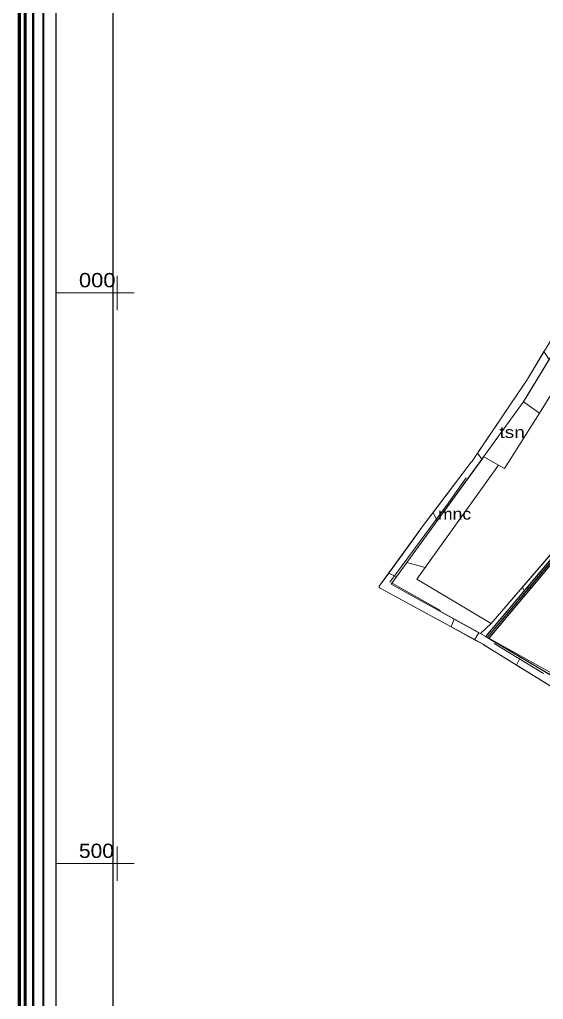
# Model space of a CAD drawing. Header units: metres. Extents: x 558415 to 562400, y 2247179 to 2251032.
# Drawn here: x 558415 to 558874, y 2248381 to 2249240 of the extents above; entities that cross this region are included whole.
import ezdxf
from ezdxf.enums import TextEntityAlignment as Align

# ---------------------------------------------------------------- set-up
doc = ezdxf.new("R2010")
doc.units = ezdxf.units.M
doc.header["$LTSCALE"] = 4
for name, color, linetype, lineweight in [('1', 7, 'Continuous', 13), ('17', 7, 'Continuous', 13), ('2', 7, 'Continuous', 13), ('23', 7, 'Continuous', 13), ('33', 7, 'Continuous', 13), ('4', 7, 'Continuous', 13), ('45', 7, 'Continuous', 13), ('5', 7, 'Continuous', 13), ('6', 7, 'Continuous', 13), ('61', 7, 'Continuous', 25), ('62', 7, 'Continuous', 25), ('63', 7, 'Continuous', 13), ('7', 7, 'Continuous', 13)]:
    doc.layers.add(name, color=color, linetype=linetype, lineweight=lineweight)

msp = doc.modelspace()

# ---------------------------------------------------------------- linework, layer by layer
at = {"layer": '1'}
msp.add_line((558856.78, 2248739.02), (558855.102, 2248742.121), dxfattribs=at)
for points in [[(558886.235, 2248773.962), (558884.954, 2248776.756), (558855.102, 2248742.121), (558856.78, 2248739.02)], [(558892.441, 2248776.671), (558891.308, 2248777.654), (558861.546, 2248742.346), (558862.703, 2248741.392)], [(558862.703, 2248741.392), (558861.546, 2248742.346), (558842.821, 2248720.133), (558844.171, 2248719.408)], [(558844.171, 2248719.408), (558842.821, 2248720.133), (558824.311, 2248698.175), (558825.618, 2248697.399)]]:
    msp.add_lwpolyline(points, close=True, dxfattribs=at)
msp.add_lwpolyline([(558855.102, 2248742.121), (558827.655, 2248710.276), (558818.308, 2248701.505), (558822.974, 2248698.916), (558856.78, 2248739.02)], dxfattribs=at)
at = {"layer": '17'}
msp.add_line((558740.083, 2248744.897), (558855.835, 2248904.19), dxfattribs=at)
for points in [[(559100.313, 2249109.058), (559100.3, 2249072.77), (558989.825, 2248912.053), (558886.794, 2248778.89), (558827.655, 2248710.276), (558818.308, 2248701.505)], [(558825.618, 2248697.399), (558900.044, 2248785.69), (558954.096, 2248854.371), (559020.924, 2248946.661), (559081.61, 2249036.328), (559102.002, 2249067.568), (559104.684, 2249074.082), (559105.423, 2249109.666)]]:
    msp.add_lwpolyline(points, dxfattribs=at)
at = {"layer": '2'}
msp.add_lwpolyline([(558889.185, 2248775.135), (558887.901, 2248775.938), (558859.207, 2248741.899), (558860.345, 2248740.922)], close=True, dxfattribs=at)
for points in [[(558824.905, 2248701.207), (558822.974, 2248698.916), (558824.311, 2248698.175), (558826.318, 2248700.556), (558860.345, 2248740.922)], [(558860.345, 2248740.922), (558859.207, 2248741.899), (558824.905, 2248701.207)]]:
    msp.add_lwpolyline(points, dxfattribs=at)
at = {"layer": '23'}
for points in [[(558822.974, 2248698.916), (558897.718, 2248787.584), (558951.702, 2248856.179), (559018.466, 2248948.381), (559079.112, 2249037.988), (559099.394, 2249069.06), (559101.679, 2249074.022), (559102.469, 2249111.759)], [(558824.311, 2248698.175), (558898.881, 2248786.637), (558952.899, 2248855.275), (559019.695, 2248947.521), (559080.361, 2249037.158), (559100.71, 2249068.332), (559103.172, 2249073.678), (559103.969, 2249111.728)]]:
    msp.add_lwpolyline(points, dxfattribs=at)
at = {"layer": '4'}
for p, q in [((558790.376, 2248816.26), (558805.923, 2248838.092)), ((558738.839, 2248746.554), (558790.366, 2248816.246)), ((558783.467, 2248721.931), (558740.988, 2248745.629)), ((558873.533, 2248666.636), (558830.358, 2248692.889))]:
    msp.add_line(p, q, dxfattribs=at)
msp.add_arc((558789.562, 2248816.84), 1, 323.52261, 324.54455, dxfattribs=at)
at = {"layer": '45'}
for points in [[(559100.313, 2249109.058), (559086.205, 2249108.453), (558992.639, 2249103.822), (558950.252, 2249028.337), (558919.501, 2248974.479), (558870.177, 2248894.682), (558839.548, 2248846.1), (558834.109, 2248849.112), (558770.048, 2248759.583), (558762.613, 2248749.193), (558827.772, 2248710.412), (558827.655, 2248710.276)], [(558992.635, 2249103.822), (558946.532, 2249101.844), (558935.226, 2249034.76), (558856.087, 2248904.605), (558870.177, 2248894.682), (558919.501, 2248974.479), (558950.252, 2249028.337)], [(559098.511, 2249062.22), (559081.61, 2249036.328), (559020.924, 2248946.661), (558954.096, 2248854.371), (558900.044, 2248785.69), (558825.647, 2248697.433), (558909.462, 2248650.941), (559207.768, 2248942.732)], [(558827.655, 2248710.276), (558886.794, 2248778.89), (558989.825, 2248912.053)]]:
    msp.add_lwpolyline(points, dxfattribs=at)
for points in [[(558827.772, 2248710.412), (558827.655, 2248710.276), (558818.308, 2248701.505), (558740.083, 2248744.897), (558855.835, 2248904.19), (558856.087, 2248904.605), (558870.177, 2248894.682), (558839.548, 2248846.1), (558834.109, 2248849.112), (558770.048, 2248759.583), (558762.613, 2248749.193)], [(558834.109, 2248849.112), (558821.201, 2248856.528), (558753.876, 2248763.878), (558770.048, 2248759.583)], [(558818.308, 2248701.505), (558827.655, 2248710.276), (558827.772, 2248710.412), (558762.613, 2248749.193), (558770.048, 2248759.583), (558753.876, 2248763.878), (558740.083, 2248744.897)], [(558932.623, 2248633.886), (558935.435, 2248636.533), (558909.462, 2248650.941), (558825.647, 2248697.433), (558825.618, 2248697.399)]]:
    msp.add_lwpolyline(points, close=True, dxfattribs=at)
at = {"layer": '5'}
for p, q in [((558822.07, 2248856.029), (558822.143, 2248856.133)), ((558822.974, 2248698.916), (558740.083, 2248744.897)), ((559012.331, 2248586.574), (558824.311, 2248698.175))]:
    msp.add_line(p, q, dxfattribs=at)
for points in [[(558946.862, 2249103.803), (558935.226, 2249034.76), (558855.835, 2248904.19)], [(558856.088, 2248904.604), (558870.177, 2248894.682), (558919.501, 2248974.479), (558950.252, 2249028.337)], [(558856.088, 2248904.604), (558870.177, 2248894.682), (558839.548, 2248846.1), (558834.109, 2248849.112), (558821.201, 2248856.528)], [(558827.772, 2248710.412), (558762.613, 2248749.193), (558834.109, 2248849.112), (558839.548, 2248846.1)]]:
    msp.add_lwpolyline(points, dxfattribs=at)
at = {"layer": '6'}
for p, q in [((558926.565, 2249036.295), (558859.531, 2248924.58)), ((558859.502, 2248924.535), (558810.377, 2248851.783)), ((558810.346, 2248851.74), (558768.306, 2248796.188)), ((558768.296, 2248796.174), (558729.698, 2248743.242)), ((558730.026, 2248741.776), (558820.727, 2248692.164))]:
    msp.add_line(p, q, dxfattribs=at)
msp.add_lwpolyline([(558820.773, 2248692.137), (558944.905, 2248615.42), (559018.603, 2248569.766)], dxfattribs=at)
for centre, start, end in [((558858.673, 2248925.094), 325.97108, 329.03436), ((558809.548, 2248852.343), 322.88284, 325.97108), ((558769.104, 2248795.585), 142.88284, 143.90046), ((558730.506, 2248742.653), 143.90046, 241.32205), ((558820.247, 2248691.286), 58.28286, 61.32205)]:
    msp.add_arc(centre, 1, start, end, dxfattribs=at)
at = {"layer": '61', "lineweight": 60}
msp.add_lwpolyline([(558414.512, 2247315.512), (558414.512, 2251031.893), (562400.184, 2251031.893), (562400.184, 2247315.512)], dxfattribs=at)
at = {"layer": '61', "lineweight": 53}
msp.add_lwpolyline([(558419.512, 2247315.512), (558419.512, 2251026.893), (562395.184, 2251026.893), (562395.184, 2247315.512)], dxfattribs=at)
at = {"layer": '61', "lineweight": 40}
msp.add_lwpolyline([(558426.512, 2247315.512), (558426.512, 2251019.893), (562388.184, 2251019.893), (562388.184, 2247315.512)], dxfattribs=at)
at = {"layer": '61', "lineweight": 35}
msp.add_lwpolyline([(558435.512, 2247315.512), (558435.512, 2251010.893), (562379.184, 2251010.893), (562379.184, 2247315.512)], dxfattribs=at)
at = {"layer": '61'}
msp.add_lwpolyline([(558446.512, 2247315.512), (558446.512, 2250999.893), (562368.184, 2250999.893), (562368.184, 2247315.512)], dxfattribs=at)
at = {"layer": '62'}
msp.add_lwpolyline([(558496.512, 2247315.512), (558496.512, 2250949.893), (562318.184, 2250949.893), (562318.184, 2247315.512)], dxfattribs=at)
at = {"layer": '63'}
for p, q in [((558500, 2248985), (558500, 2249015)), ((558446.512, 2249000), (558496.512, 2249000)), ((558485, 2249000), (558515, 2249000)), ((558500, 2248485), (558500, 2248515)), ((558446.512, 2248500), (558496.512, 2248500)), ((558485, 2248500), (558515, 2248500))]:
    msp.add_line(p, q, dxfattribs=at)
at = {"layer": '7'}
for p, q in [((558768.296, 2248796.174), (558758.982, 2248783.401)), ((558730.026, 2248741.776), (558792.773, 2248707.455))]:
    msp.add_line(p, q, dxfattribs=at)
for points in [[(558855.835, 2248904.19), (558856.087, 2248904.605), (558878.717, 2248941.823), (558873.976, 2248948.653), (558859.531, 2248924.58)], [(558859.502, 2248924.535), (558815.708, 2248859.678), (558819.573, 2248854.288), (558855.835, 2248904.19)], [(558819.573, 2248854.288), (558815.708, 2248859.678), (558810.377, 2248851.783)], [(558810.346, 2248851.74), (558777.045, 2248807.736), (558780.303, 2248800.246), (558819.573, 2248854.288)], [(558763.263, 2248776.796), (558780.303, 2248800.246), (558777.045, 2248807.736), (558768.306, 2248796.188)], [(558758.982, 2248783.401), (558737.973, 2248754.589), (558744.813, 2248751.406), (558763.263, 2248776.796)], [(558792.773, 2248707.455), (558795.411, 2248714.206), (558740.083, 2248744.897), (558744.813, 2248751.406), (558737.973, 2248754.589), (558729.698, 2248743.242)], [(558827.608, 2248696.218), (558825.618, 2248697.399), (558824.311, 2248698.175), (558822.974, 2248698.916), (558818.308, 2248701.504), (558817.002, 2248702.23), (558813.293, 2248696.23), (558820.727, 2248692.164), (558823.66, 2248690.353), (558850.069, 2248674.031)], [(558850.069, 2248674.031), (558853.551, 2248680.819), (558827.608, 2248696.218)]]:
    msp.add_lwpolyline(points, dxfattribs=at)
for points in [[(558813.293, 2248696.23), (558817.002, 2248702.23), (558795.411, 2248714.206), (558792.773, 2248707.455)], [(558930.657, 2248624.226), (558932.018, 2248634.245), (558853.551, 2248680.819), (558850.069, 2248674.031)]]:
    msp.add_lwpolyline(points, close=True, dxfattribs=at)
for centre, start, end in [((558858.673, 2248925.094), 325.97108, 329.03436), ((558809.548, 2248852.343), 322.88284, 325.97108), ((558769.104, 2248795.585), 142.88284, 143.90046), ((558730.506, 2248742.653), 143.90046, 241.32205)]:
    msp.add_arc(centre, 1, start, end, dxfattribs=at)

# ---------------------------------------------------------------- texts
at = {"layer": '33'}
for s, width, p in [('tsn', 1.25, (558846.122, 2248872.987)), ('mnc', 1.15, (558795.676, 2248801.454))]:
    msp.add_text(s, height=10, dxfattribs=dict(at, width=width)).set_placement(p, align=Align.CENTER)
at = {"layer": '63'}
for s, width, p in [('000', 1.15, (558466.512, 2249005)), ('500', 1.1, (558466.512, 2248505))]:
    msp.add_text(s, height=12.5, dxfattribs=dict(at, width=width)).set_placement(p)

doc.saveas('drawing.dxf')
